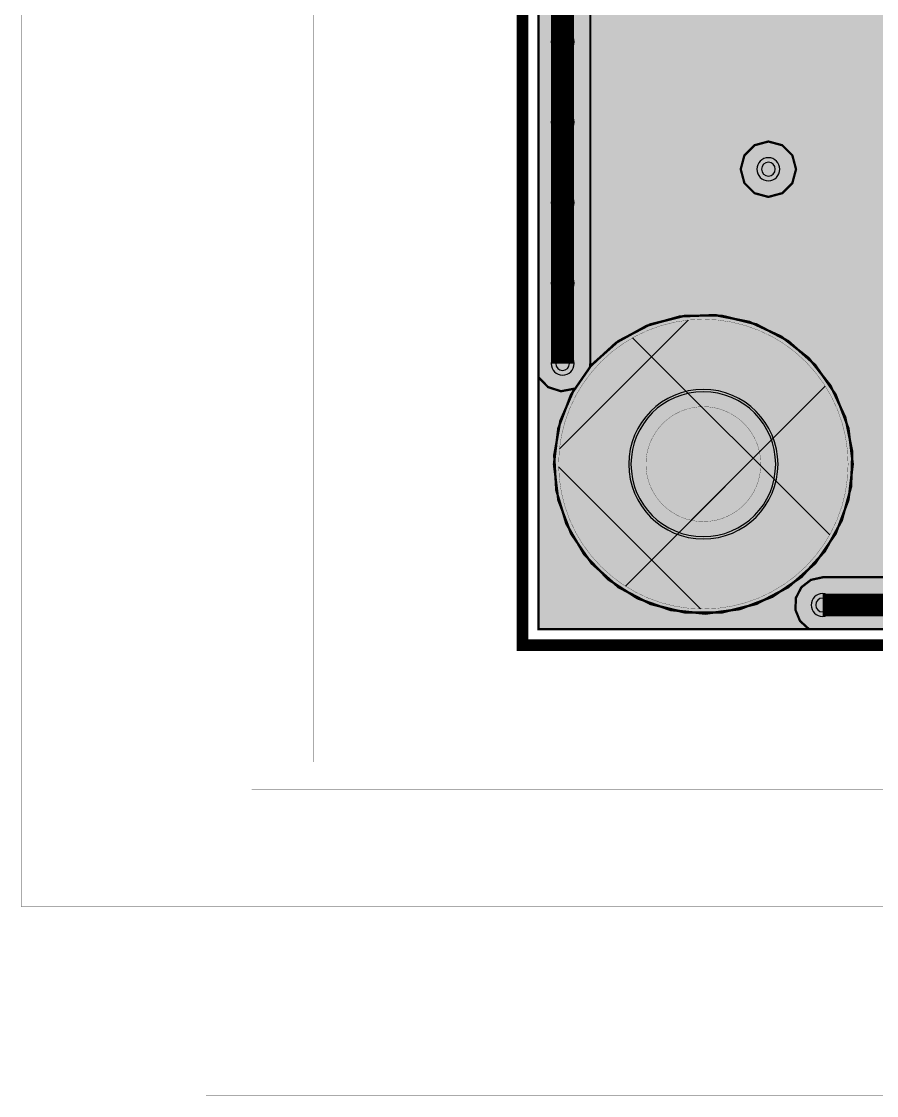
# Model space of a CAD drawing. Header units: millimetres. Extents: x -61 to 56, y -72 to 70.
# Drawn here: x -61.08 to -42.17, y -72.45 to -48.72 of the extents above; entities that cross this region are included whole.
import ezdxf

# ---------------------------------------------------------------- set-up
doc = ezdxf.new("R2010")
doc.units = ezdxf.units.MM
doc.header["$MEASUREMENT"] = 0
for name, color, linetype, true_color in [('02GND', 7, 'Continuous', 0x999966), ('03POWER', 7, 'Continuous', 0x008000), ('Board-Outline-Layer', 7, 'Continuous', 0xff00ff), ('Bottom-Layer', 7, 'Continuous', 0x0000ff), ('Bottom-Paste-Mask-Layer', 7, 'Continuous', 0x800000), ('Bottom-Solder-Mask-Layer', 7, 'Continuous', 0xaa00ff), ('Hole-Layer', 7, 'Continuous', 0x222222), ('Multi-Layer', 7, 'Continuous', 0xc0c0c0), ('Top-Layer', 7, 'Continuous', 0xff0000), ('Top-Paste-Mask-Layer', 7, 'Continuous', 0x808080), ('Top-Solder-Mask-Layer', 7, 'Continuous', 0x800080)]:
    doc.layers.add(name, color=color, linetype=linetype, true_color=true_color)
pattern_1 = [(45, (0, 0), (-2.24506, 2.24506), []), (135, (0, 0), (-2.24506, -2.24506), [])]

msp = doc.modelspace()

# ---------------------------------------------------------------- hatches: boundary and pattern name
at = {"layer": '02GND'}
for points in [[(-49.642, 52.153), (49.642, 52.153), (49.642, -62.142), (-49.642, -62.142)], [(-49.304, -58.499), (-49.208, -59.29), (-48.926, -60.035), (-48.473, -60.69), (-47.877, -61.218), (-47.171, -61.589), (-46.398, -61.779), (-45.601, -61.779), (-44.828, -61.589), (-44.122, -61.218), (-43.526, -60.69), (-43.073, -60.035), (-42.791, -59.29), (-42.695, -58.499), (-42.791, -57.708), (-43.073, -56.963), (-43.526, -56.308), (-44.122, -55.779), (-44.828, -55.409), (-45.601, -55.218), (-46.398, -55.218), (-47.171, -55.409), (-47.877, -55.779), (-48.473, -56.308), (-48.926, -56.963), (-49.208, -57.708)]]:
    msp.add_hatch(color=256, dxfattribs=at).paths.add_polyline_path(points)
at = {"layer": '03POWER'}
for points in [[(48.499, -56.042), (48.581, -56.348), (48.806, -56.572), (49.112, -56.654), (49.418, -56.571), (49.642, -56.346), (49.642, -62.142), (44.192, -62.142), (44.393, -61.957), (44.493, -61.703), (44.472, -61.43), (45.189, -61.704), (45.95, -61.804), (46.713, -61.727), (47.438, -61.475), (48.085, -61.064), (48.62, -60.514), (49.014, -59.855), (49.245, -59.123), (49.302, -58.358), (49.18, -57.601), (48.887, -56.892), (48.438, -56.269), (47.858, -55.767), (47.177, -55.412), (46.434, -55.224), (45.666, -55.212), (44.917, -55.378), (44.226, -55.712), (43.631, -56.196), (43.164, -56.805), (42.849, -57.504), (42.704, -58.258), (42.737, -59.024), (42.946, -59.763), (43.32, -60.433), (43.838, -60.999), (-43.362, -60.999), (-43.621, -61.056), (-43.831, -61.218), (-43.953, -61.453), (-43.964, -61.718), (-43.863, -61.963), (-43.667, -62.142), (-49.642, -62.142), (-49.642, -56.582), (-49.433, -56.797), (-49.148, -56.888), (-48.853, -56.832), (-49.162, -57.541), (-49.298, -58.303), (-49.253, -59.075), (-49.03, -59.816), (-48.641, -60.484), (-48.107, -61.044), (-47.458, -61.464), (-46.728, -61.722), (-45.959, -61.803), (-45.192, -61.703), (-44.469, -61.428), (-43.83, -60.992), (-43.31, -60.419), (-42.937, -59.741), (-42.732, -58.995), (-42.707, -58.222), (-42.861, -57.464), (-43.188, -56.763), (-43.668, -56.157), (-44.277, -55.679), (-44.979, -55.356), (-45.738, -55.205), (-46.511, -55.234), (-47.256, -55.443), (-47.932, -55.818), (-48.502, -56.341), (-48.5, -56.309), (-48.499, -56.277), (-48.499, 51.315), (-19.403, 51.315), (-19.629, 51.144), (-19.755, 50.889), (-19.751, 50.604), (-19.619, 50.352), (-19.388, 50.187), (-19.658, 49.977), (-19.773, 49.655), (-19.698, 49.322), (-19.455, 49.081), (-19.684, 48.858), (-19.769, 48.551), (-19.689, 48.242), (-19.463, 48.016), (-19.155, 47.934), (-18.847, 48.018), (-18.624, 48.246), (-18.545, 48.556), (-18.633, 48.863), (-18.864, 49.083), (-18.625, 49.324), (-18.551, 49.655), (-18.665, 49.975), (-18.931, 50.185), (-18.698, 50.349), (-18.565, 50.601), (-18.56, 50.887), (-18.685, 51.143), (-18.912, 51.315), (48.426, 51.315), (48.499, 51.242)], [(-45.174, -51.982), (-45.092, -52.288), (-44.868, -52.512), (-44.562, -52.594), (-44.256, -52.512), (-44.032, -52.288), (-43.95, -51.982), (-44.032, -51.676), (-44.256, -51.452), (-44.562, -51.37), (-44.868, -51.452), (-45.092, -51.676)]]:
    msp.add_hatch(color=256, dxfattribs=at).paths.add_polyline_path(points)
at = {"layer": 'Bottom-Layer'}
for points in [[(-49.642, -62.142), (-49.642, 52.153), (49.642, 52.153), (49.642, -62.142)], [(-49.304, -58.499), (-49.208, -59.29), (-48.926, -60.035), (-48.473, -60.69), (-47.877, -61.218), (-47.171, -61.589), (-46.398, -61.779), (-45.601, -61.779), (-44.828, -61.589), (-44.122, -61.218), (-43.526, -60.69), (-43.073, -60.035), (-42.791, -59.29), (-42.695, -58.499), (-42.791, -57.708), (-43.073, -56.963), (-43.526, -56.308), (-44.122, -55.779), (-44.828, -55.409), (-45.601, -55.218), (-46.398, -55.218), (-47.171, -55.409), (-47.877, -55.779), (-48.473, -56.308), (-48.926, -56.963), (-49.208, -57.708)], [(-47.6, -58.5, 1), (-44.4, -58.5, 1)]]:
    msp.add_hatch(color=256, dxfattribs=at).paths.add_polyline_path(points)
at = {"layer": 'Bottom-Paste-Mask-Layer'}
msp.add_hatch(color=256, dxfattribs=at).paths.add_polyline_path([(-47.6, -58.5, 1), (-44.4, -58.5, 1)])
at = {"layer": 'Bottom-Solder-Mask-Layer'}
msp.add_hatch(color=256, dxfattribs=at).paths.add_polyline_path([(-47.651, -58.5, 1), (-44.349, -58.5, 1)])
at = {"layer": 'Hole-Layer'}
msp.add_hatch(color=256, dxfattribs=at).paths.add_polyline_path([(-47.6, -58.5, 1), (-44.4, -58.5, 1)])
at = {"layer": 'Multi-Layer'}
h = msp.add_hatch(dxfattribs=at)
h.set_pattern_fill('ANSI37', color=256, style=0)
h.set_pattern_definition(pattern_1)
h.paths.add_polyline_path([(-49.2, -58.499, 1), (-42.799, -58.499, 1)])
msp.add_hatch(color=256, dxfattribs=at).paths.add_polyline_path([(-47.6, -58.5, 1), (-44.4, -58.5, 1)])
msp.add_hatch(color=256, dxfattribs=at).paths.add_polyline_path([(-47.6, -58.5, 1), (-44.4, -58.5, 1)])
msp.add_hatch(color=256, dxfattribs=at).paths.add_polyline_path([(-47.6, -58.5, 1), (-44.4, -58.5, 1)])
at = {"layer": 'Top-Layer'}
for points in [[(-49.642, -62.142), (-49.642, 52.153), (49.642, 52.153), (49.642, -62.142)], [(-49.304, -58.499), (-49.208, -59.29), (-48.926, -60.035), (-48.473, -60.69), (-47.877, -61.218), (-47.171, -61.589), (-46.398, -61.779), (-45.601, -61.779), (-44.828, -61.589), (-44.122, -61.218), (-43.526, -60.69), (-43.073, -60.035), (-42.791, -59.29), (-42.695, -58.499), (-42.791, -57.708), (-43.073, -56.963), (-43.526, -56.308), (-44.122, -55.779), (-44.828, -55.409), (-45.601, -55.218), (-46.398, -55.218), (-47.171, -55.409), (-47.877, -55.779), (-48.473, -56.308), (-48.926, -56.963), (-49.208, -57.708)], [(-47.6, -58.5, 1), (-44.4, -58.5, 1)]]:
    msp.add_hatch(color=256, dxfattribs=at).paths.add_polyline_path(points)
h = msp.add_hatch(dxfattribs=at)
h.set_pattern_fill('ANSI37', color=256, style=0)
h.set_pattern_definition(pattern_1)
h.paths.add_polyline_path([(-47.269, -58.499, 1), (-44.729, -58.499, 1)])
at = {"layer": 'Top-Paste-Mask-Layer'}
msp.add_hatch(color=256, dxfattribs=at).paths.add_polyline_path([(-47.6, -58.5, 1), (-44.4, -58.5, 1)])
at = {"layer": 'Top-Solder-Mask-Layer'}
msp.add_hatch(color=256, dxfattribs=at).paths.add_polyline_path([(-47.651, -58.5, 1), (-44.349, -58.5, 1)])

# ---------------------------------------------------------------- linework, layer by layer
at = {"layer": '02GND'}
for points, const_width in [([(-55.987, -65.689), (-55.987, 65.092), (56.11, 65.092), (56.11, -65.689)], 0.00508), ([(-49.642, 52.153), (49.642, 52.153), (49.642, -62.142), (-49.642, -62.142)], 0.0508), ([(-49.304, -58.499), (-49.208, -59.29), (-48.926, -60.035), (-48.473, -60.69), (-47.877, -61.218), (-47.171, -61.589), (-46.398, -61.779), (-45.601, -61.779), (-44.828, -61.589), (-44.122, -61.218), (-43.526, -60.69), (-43.073, -60.035), (-42.791, -59.29), (-42.695, -58.499), (-42.791, -57.708), (-43.073, -56.963), (-43.526, -56.308), (-44.122, -55.779), (-44.828, -55.409), (-45.601, -55.218), (-46.398, -55.218), (-47.171, -55.409), (-47.877, -55.779), (-48.473, -56.308), (-48.926, -56.963), (-49.208, -57.708)], 0.0508)]:
    msp.add_lwpolyline(points, close=True, dxfattribs=dict(at, const_width=const_width))
at = {"layer": '03POWER'}
for points, const_width in [([(-61.075, -68.281), (-61.075, 70.393), (53.654, 70.393), (53.654, -68.281)], 0.00508), ([(-45.174, -51.982), (-45.092, -52.288), (-44.868, -52.512), (-44.562, -52.594), (-44.256, -52.512), (-44.032, -52.288), (-43.95, -51.982), (-44.032, -51.676), (-44.256, -51.452), (-44.562, -51.37), (-44.868, -51.452), (-45.092, -51.676)], 0.0508)]:
    msp.add_lwpolyline(points, close=True, dxfattribs=dict(at, const_width=const_width))
for points, const_width in [([(43.838, -60.999), (-43.362, -60.999), (-43.621, -61.056), (-43.831, -61.218), (-43.953, -61.453), (-43.964, -61.718), (-43.863, -61.963), (-43.667, -62.142), (-49.642, -62.142), (-49.642, -56.582), (-49.433, -56.797), (-49.148, -56.888), (-48.853, -56.832), (-49.162, -57.541), (-49.298, -58.303), (-49.253, -59.075), (-49.03, -59.816), (-48.641, -60.484), (-48.107, -61.044), (-47.458, -61.464), (-46.728, -61.722), (-45.959, -61.803), (-45.192, -61.703), (-44.469, -61.428), (-43.83, -60.992), (-43.31, -60.419), (-42.937, -59.741), (-42.732, -58.995), (-42.707, -58.222), (-42.861, -57.464), (-43.188, -56.763), (-43.668, -56.157), (-44.277, -55.679), (-44.979, -55.356), (-45.738, -55.205), (-46.511, -55.234), (-47.256, -55.443), (-47.932, -55.818), (-48.502, -56.341), (-48.5, -56.309), (-48.499, -56.277), (-48.499, 51.315)], 0.0508), ([(-49.111, -47.387), (-49.111, -49.165)], 0.508), ([(-49.111, -49.165), (-49.111, -50.943)], 0.508), ([(-49.111, -50.943), (-49.111, -52.721)], 0.508), ([(-49.111, -52.721), (-49.111, -54.499)], 0.508), ([(-49.111, -54.499), (-49.111, -56.277)], 0.508), ([(-43.362, -61.611), (-41.457, -61.611)], 0.508)]:
    msp.add_lwpolyline(points, dxfattribs=dict(at, const_width=const_width))
at = {"layer": 'Board-Outline-Layer', "const_width": 0.254}
msp.add_lwpolyline([(-50, -62.5), (-50, 62.5), (50, 62.5), (50, -62.5)], close=True, dxfattribs=at)
at = {"layer": 'Bottom-Layer'}
for points, const_width in [([(-54.628, -65.079), (-54.628, 58.07), (53.522, 58.07), (53.522, -65.079)], 0.00508), ([(-49.642, -62.142), (-49.642, 52.153), (49.642, 52.153), (49.642, -62.142)], 0.0508), ([(-49.304, -58.499), (-49.208, -59.29), (-48.926, -60.035), (-48.473, -60.69), (-47.877, -61.218), (-47.171, -61.589), (-46.398, -61.779), (-45.601, -61.779), (-44.828, -61.589), (-44.122, -61.218), (-43.526, -60.69), (-43.073, -60.035), (-42.791, -59.29), (-42.695, -58.499), (-42.791, -57.708), (-43.073, -56.963), (-43.526, -56.308), (-44.122, -55.779), (-44.828, -55.409), (-45.601, -55.218), (-46.398, -55.218), (-47.171, -55.409), (-47.877, -55.779), (-48.473, -56.308), (-48.926, -56.963), (-49.208, -57.708)], 0.0508)]:
    msp.add_lwpolyline(points, close=True, dxfattribs=dict(at, const_width=const_width))
msp.add_lwpolyline([(-47.6, -58.5, 1), (-44.4, -58.5, 1)], format="xyb", close=True, dxfattribs=at)
at = {"layer": 'Bottom-Paste-Mask-Layer'}
msp.add_lwpolyline([(-47.6, -58.5, 1), (-44.4, -58.5, 1)], format="xyb", close=True, dxfattribs=at)
at = {"layer": 'Bottom-Solder-Mask-Layer'}
msp.add_lwpolyline([(-47.651, -58.5, 1), (-44.349, -58.5), (-44.349, -58.5, 1), (-47.651, -58.5)], format="xyb", dxfattribs=at)
at = {"layer": 'Hole-Layer'}
for points in [[(-49.264, -49.165, 1), (-48.959, -49.165, 1)], [(-49.264, -50.943, 1), (-48.959, -50.943, 1)], [(-44.714, -51.982, 1), (-44.409, -51.982, 1)], [(-49.264, -52.721, 1), (-48.959, -52.721, 1)], [(-49.264, -54.499, 1), (-48.959, -54.499, 1)], [(-49.264, -56.277, 1), (-48.959, -56.277, 1)], [(-47.6, -58.5, 1), (-44.4, -58.5, 1)], [(-43.514, -61.611, 1), (-43.209, -61.611, 1)]]:
    msp.add_lwpolyline(points, format="xyb", close=True, dxfattribs=at)
at = {"layer": 'Multi-Layer'}
for points in [[(-49.365, -49.165, 1), (-48.857, -49.165, 1)], [(-49.365, -50.943, 1), (-48.857, -50.943, 1)], [(-44.816, -51.982, 1), (-44.308, -51.982, 1)], [(-49.365, -52.721, 1), (-48.857, -52.721, 1)], [(-49.365, -54.499, 1), (-48.857, -54.499, 1)], [(-49.365, -56.277, 1), (-48.857, -56.277, 1)], [(-47.6, -58.5, 1), (-44.4, -58.5, 1)], [(-47.6, -58.5, 1), (-44.4, -58.5, 1)], [(-47.6, -58.5, 1), (-44.4, -58.5, 1)], [(-43.616, -61.611, 1), (-43.108, -61.611, 1)]]:
    msp.add_lwpolyline(points, format="xyb", close=True, dxfattribs=at)
at = {"layer": 'Multi-Layer', "const_width": 0.00508}
msp.add_lwpolyline([(-49.2, -58.499, 1), (-42.799, -58.499), (-42.799, -58.499, 1), (-49.2, -58.499)], format="xyb", dxfattribs=at)
at = {"layer": 'Top-Layer'}
for points, const_width in [([(-56.996, -72.447), (-56.996, 55.439), (53.522, 55.439), (53.522, -72.447)], 0.00508), ([(-49.642, -62.142), (-49.642, 52.153), (49.642, 52.153), (49.642, -62.142)], 0.0508), ([(-49.304, -58.499), (-49.208, -59.29), (-48.926, -60.035), (-48.473, -60.69), (-47.877, -61.218), (-47.171, -61.589), (-46.398, -61.779), (-45.601, -61.779), (-44.828, -61.589), (-44.122, -61.218), (-43.526, -60.69), (-43.073, -60.035), (-42.791, -59.29), (-42.695, -58.499), (-42.791, -57.708), (-43.073, -56.963), (-43.526, -56.308), (-44.122, -55.779), (-44.828, -55.409), (-45.601, -55.218), (-46.398, -55.218), (-47.171, -55.409), (-47.877, -55.779), (-48.473, -56.308), (-48.926, -56.963), (-49.208, -57.708)], 0.0508)]:
    msp.add_lwpolyline(points, close=True, dxfattribs=dict(at, const_width=const_width))
msp.add_lwpolyline([(-47.6, -58.5, 1), (-44.4, -58.5, 1)], format="xyb", close=True, dxfattribs=at)
at = {"layer": 'Top-Layer', "const_width": 0.00508}
msp.add_lwpolyline([(-47.269, -58.499, 1), (-44.729, -58.499, 1)], format="xyb", close=True, dxfattribs=at)
at = {"layer": 'Top-Paste-Mask-Layer'}
msp.add_lwpolyline([(-47.6, -58.5, 1), (-44.4, -58.5, 1)], format="xyb", close=True, dxfattribs=at)
at = {"layer": 'Top-Solder-Mask-Layer'}
msp.add_lwpolyline([(-47.651, -58.5, 1), (-44.349, -58.5), (-44.349, -58.5, 1), (-47.651, -58.5)], format="xyb", dxfattribs=at)

doc.saveas('drawing.dxf')
